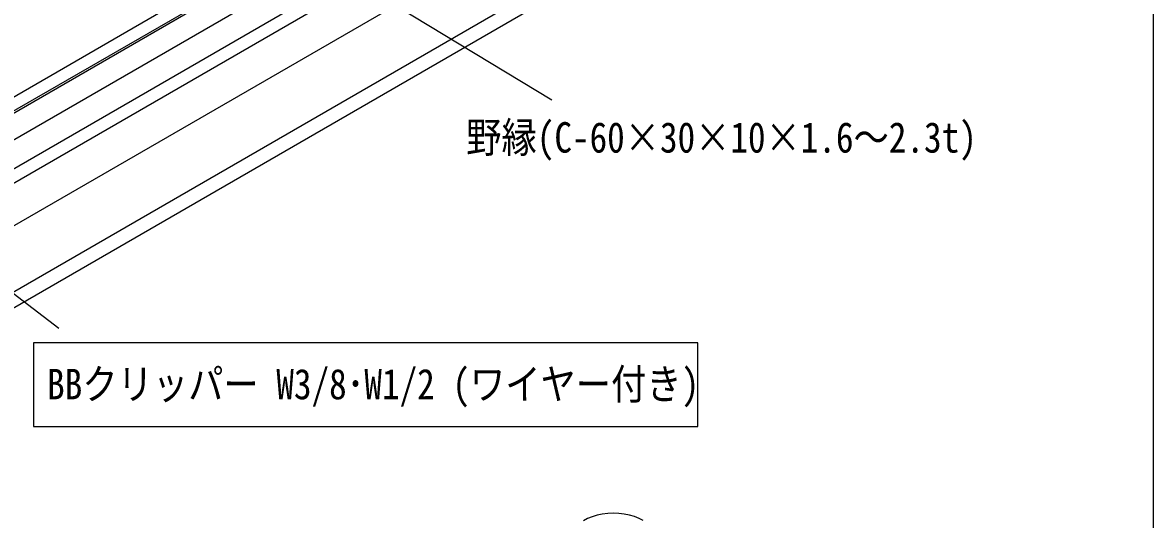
# Model space of a CAD drawing. Units: millimetres on the paper. Extents: x -141 to 141, y -97 to 98.
# Drawn here: x 68.5 to 140.6, y -30.1 to 1.5 of the extents above; entities that cross this region are included whole.
import ezdxf
from ezdxf.enums import TextEntityAlignment as Align

# ---------------------------------------------------------------- set-up
doc = ezdxf.new("R2010")
doc.units = ezdxf.units.MM
for name, color, linetype in [('0-0_文字･図枠･寸法', 7, 'Continuous'), ('0-1_BBクリッパー', 7, 'Continuous'), ('0-2_天井下地', 7, 'Continuous'), ('0-3_天井ボード', 7, 'Continuous')]:
    doc.layers.add(name, color=color, linetype=linetype)
doc.styles.add('ＭＳ ゴシック', font='')
doc.styles.get('ＭＳ ゴシック').set_extended_font_data('MS Gothic')

msp = doc.modelspace()

# ---------------------------------------------------------------- linework, layer by layer
at = {"layer": '0-0_文字･図枠･寸法'}
for p, q in [((140.556, -24.784), (140.556, 97.966)), ((88.029, 5.215), (102.214, -3.375)), ((47.022, 0.112), (70.79, -17.914)), ((140.556, -97.034), (140.556, -24.784))]:
    msp.add_line(p, q, dxfattribs=at)
msp.add_lwpolyline([(69.164, -18.864), (69.164, -24.184), (111.515, -24.184), (111.515, -18.864)], close=True, dxfattribs=at)
at = {"layer": '0-1_BBクリッパー'}
msp.add_lwpolyline([(108.032, -30.184), (107.77, -30.046), (107.479, -29.929), (107.162, -29.837), (106.827, -29.77), (106.48, -29.729), (106.126, -29.716), (105.772, -29.731), (105.425, -29.773), (105.091, -29.842), (104.776, -29.936), (104.486, -30.054), (104.226, -30.193)], dxfattribs=at)
at = {"layer": '0-2_天井下地'}
for p, q in [((104.52, 17.951), (49.736, -13.676)), ((50.383, -14.181), (105.281, 17.511)), ((50.624, -14.189), (105.409, 17.437)), ((56.335, -18.078), (116.838, 16.85)), ((52.212, -14.969), (106.297, 16.253)), ((53.718, -15.944), (108.475, 15.667)), ((54.376, -16.486), (109.264, 15.2))]:
    msp.add_line(p, q, dxfattribs=at)
at = {"layer": '0-3_天井ボード'}
for p, q in [((44.88, -28.884), (129.732, 20.101)), ((44.88, -29.905), (129.732, 19.08))]:
    msp.add_line(p, q, dxfattribs=at)

# ---------------------------------------------------------------- texts
at = {"layer": '0-0_文字･図枠･寸法', "style": 'ＭＳ ゴシック', "width": 0.85}
for s, p in [('野縁(C-60×30×10×1.6～2.3t)', (96.752, -7.318)), ('BBクリッパー W3/8･W1/2 (ワイヤー付き)', (70.037, -23.037))]:
    msp.add_text(s, height=1.94, dxfattribs=at).set_placement(p, align=Align.BOTTOM_LEFT)

doc.saveas('drawing.dxf')
